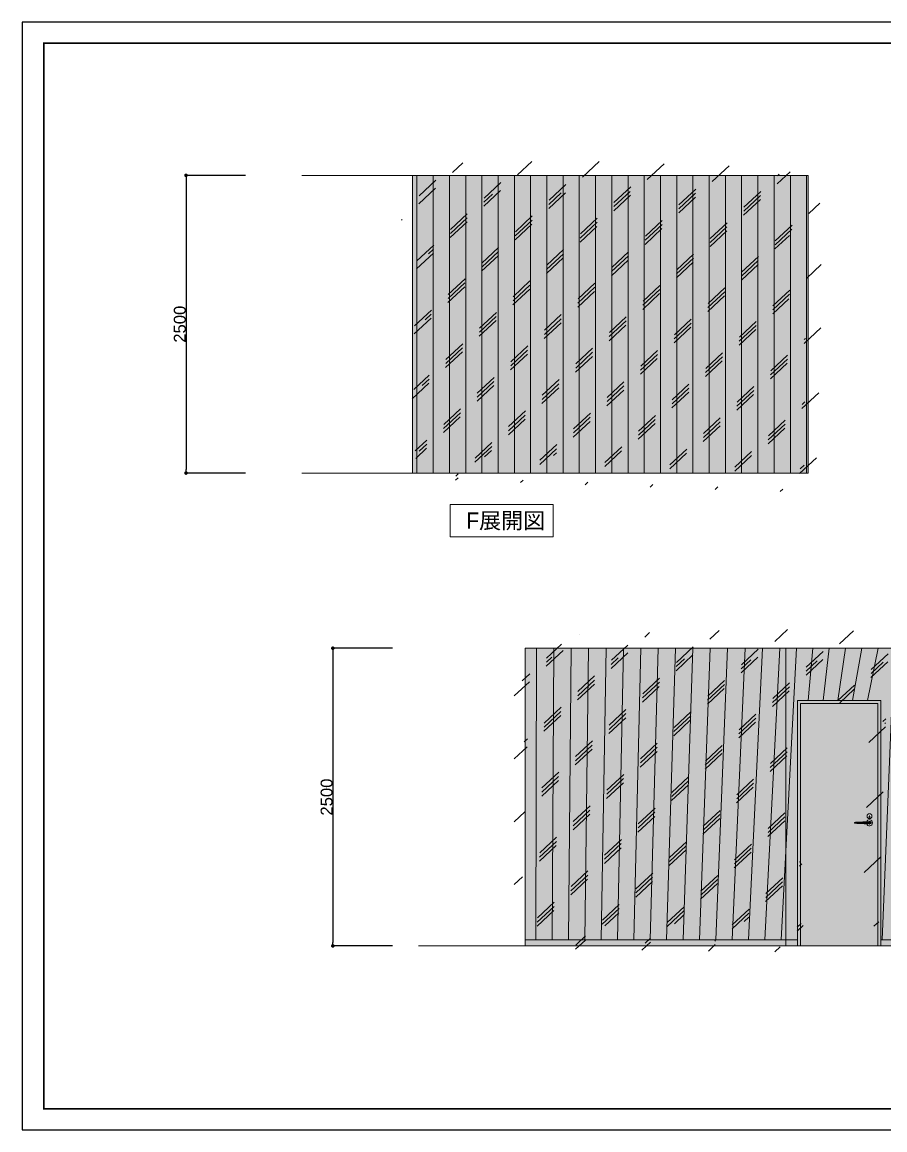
# Model space of a CAD drawing. Header units: millimetres. Extents: x 0 to 1313252738, y -131 to 560100888.
# Drawn here: x 1312721000 to 1312728249, y 559991826 to 560001127 of the extents above; entities that cross this region are included whole.
import ezdxf

# ---------------------------------------------------------------- set-up
doc = ezdxf.new("R2010")
doc.units = ezdxf.units.MM
doc.layers.get('0').update_dxf_attribs({"lineweight": 0})
doc.layers.add('003間仕切り', color=7, linetype='Continuous', lineweight=13)
doc.layers.add('01用紙枠', color=5, linetype='Continuous')
doc.styles.add('onnjuku', font='arial.ttf')
doc.dimstyles.new('onnjuku', dxfattribs={"dimtxt": 100, "dimasz": 30, "dimexe": 1.25, "dimexo": 0.625, "dimtad": 1, "dimdec": 0, "dimtxsty": 'onnjuku', "dimblk": 'DOT', "dimcen": 2.5, "dimadec": 0, "dimazin": 0, "dimtfac": 1, "dimtdec": 0, "dimtmove": 0, "dimatfit": 3, "dimfxl": 500, "dimfxlon": 1, "dimarcsym": 0})

# ---------------------------------------------------------------- blocks, each defined once
blk = doc.blocks.new('_Dot')
at = {"color": 0, "linetype": 'ByBlock', "lineweight": -2}
blk.add_line((-0.5, 0), (-1, 0), dxfattribs=at)
at = {"color": 0, "linetype": 'ByBlock', "const_width": 0.5}
blk.add_lwpolyline([(-0.25, 0, 1), (0.25, 0, 1)], format="xyb", close=True, dxfattribs=at)
blk = doc.blocks.new('*D51')
at = {"color": 0, "lineweight": -2, "transparency": 16777216}
for p, q in [((1312724110.849438, 559995869.9256934), (1312723609.599438, 559995869.9256934)), ((1312723610.849438, 559995839.9256934), (1312723610.849438, 559993399.9256934)), ((1312724110.849438, 559993369.9256934), (1312723609.599438, 559993369.9256934))]:
    blk.add_line(p, q, dxfattribs=at)
at = {"layer": 'Defpoints', "color": 0, "transparency": 16777216}
for p in [(1312725226.319796, 559995869.9256934), (1312723610.849438, 559993369.9256934), (1312725226.319796, 559993369.9256934)]:
    blk.add_point(p, dxfattribs=at)
at = {"color": 0, "lineweight": -2, "transparency": 16777216, "xscale": 30, "yscale": 30, "zscale": 30}
for p, rotation in [((1312723610.849438, 559995869.9256934), 90), ((1312723610.849438, 559993369.9256934), 270)]:
    blk.add_blockref('_Dot', p, dxfattribs=dict(at, rotation=rotation))
at = {"color": 0, "transparency": 16777216, "insert": (1312723559.16714, 559994619.9256928), "char_height": 100, "attachment_point": 5, "rotation": 90, "style": 'onnjuku'}
blk.add_mtext('2500', dxfattribs=at)
blk = doc.blocks.new('*D235')
at = {"color": 0, "lineweight": -2, "transparency": 16777216}
for p, q in [((1312722877.204804, 559999840.6443237), (1312722375.954804, 559999840.6443237)), ((1312722377.204804, 559999810.6443237), (1312722377.204804, 559997370.6443238)), ((1312722877.204804, 559997340.6443238), (1312722375.954804, 559997340.6443238))]:
    blk.add_line(p, q, dxfattribs=at)
at = {"layer": 'Defpoints', "color": 0, "transparency": 16777216}
for p in [(1312723603.828323, 559999840.6443237), (1312722377.204804, 559997340.6443238), (1312723603.828323, 559997340.6443238)]:
    blk.add_point(p, dxfattribs=at)
at = {"color": 0, "lineweight": -2, "transparency": 16777216, "xscale": 30, "yscale": 30, "zscale": 30}
for p, rotation in [((1312722377.204804, 559999840.6443237), 90), ((1312722377.204804, 559997340.6443238), 270)]:
    blk.add_blockref('_Dot', p, dxfattribs=dict(at, rotation=rotation))
at = {"color": 0, "transparency": 16777216, "insert": (1312722325.522505, 559998590.6443231), "char_height": 100, "attachment_point": 5, "rotation": 90, "style": 'onnjuku'}
blk.add_mtext('2500', dxfattribs=at)

msp = doc.modelspace()

# ---------------------------------------------------------------- hatches: boundary and pattern name
at = {"true_color": 0x875d3b, "transparency": 33554636}
h = msp.add_hatch(color=37, dxfattribs=at)
h.dxf.hatch_style = 1
h.paths.add_polyline_path([(1312724279.199419, 559999840.6443233), (1312727604.199419, 559999840.6443233), (1312727604.199419, 559997340.6443236), (1312724279.199419, 559997340.6443233)])
at = {"true_color": 0x6a4a2f, "transparency": 33554687}
h = msp.add_hatch(dxfattribs=at)
h.set_pattern_fill('CORK', color=27, scale=43, angle=87.99999999999999)
h.set_pattern_definition([(87.99999999999999, (-7525.150299787522, -313.202465057373), (-136.441832658782, 4.76465378730896), []), (223, (-7454.547056564476, -247.3638756216351), (263.3544714961987, -282.4130948776107), [193.07559, -193.07559]), (223, (-7453.355893117649, -213.253417456941), (263.3544714961987, -282.4130948776107), [193.07559, -193.07559]), (223, (-7452.164729670822, -179.1429592922468), (263.3544714961987, -282.4130948776107), [193.07559, -193.07559])])
h.paths.add_polyline_path([(1312724279.199419, 559999840.6443233), (1312727604.199419, 559999840.6443233), (1312727604.199419, 559997340.6443236), (1312724279.199419, 559997340.6443233)])
at = {"true_color": 0x875d3b, "transparency": 33554636}
h = msp.add_hatch(color=37, dxfattribs=at)
h.dxf.hatch_style = 1
h.paths.add_polyline_path([(1312728416.944795, 559995869.9256929), (1312729871.319796, 559995869.9256929), (1312729871.319796, 559995439.9256932), (1312728416.944795, 559995439.9256932)])
h.paths.add_polyline_path([(1312728316.319796, 559995869.9256929), (1312728416.944795, 559995869.9256929), (1312728416.944795, 559993369.9256929), (1312728316.319796, 559993369.9256929)])
h.paths.add_polyline_path([(1312727416.319796, 559995869.9256929), (1312728316.319796, 559995869.9256929), (1312728316.319796, 559993369.9256929), (1312728215.710452, 559993369.9256929), (1312728215.710452, 559995429.9256929), (1312727516.323428, 559995429.9256929), (1312727516.323428, 559993369.9256929), (1312727416.319796, 559993369.9256929)])
h.paths.add_polyline_path([(1312725226.319796, 559995869.9256929), (1312727416.319796, 559995869.9256929), (1312727416.319796, 559993369.9256929), (1312725226.319796, 559993369.9256929)])
at = {"true_color": 0x6a4a2f, "transparency": 33554687}
h = msp.add_hatch(dxfattribs=at)
h.set_pattern_fill('CORK', color=27, scale=43, angle=87.99999999999999)
h.set_pattern_definition([(87.99999999999999, (-13596.86607003212, -67877.89714384079), (-136.441832658782, 4.76465378730896), []), (223, (-13526.26282680907, -67812.05855440506), (263.3544714961987, -282.4130948776107), [193.07559, -193.07559]), (223, (-13525.07166336224, -67777.94809624036), (263.3544714961987, -282.4130948776107), [193.07559, -193.07559]), (223, (-13523.88049991542, -67743.83763807567), (263.3544714961987, -282.4130948776107), [193.07559, -193.07559])])
h.paths.add_polyline_path([(1312727416.319796, 559995869.9256929), (1312725226.319796, 559995869.9256929), (1312725226.319796, 559993419.9256929), (1312727416.319796, 559993419.9256929)])
h.paths.add_polyline_path([(1312728316.319796, 559995869.9256929), (1312727416.319796, 559995869.9256929), (1312727416.319796, 559993419.9256929), (1312727516.323428, 559993419.9256929), (1312727516.323428, 559995429.9256929), (1312728215.710452, 559995429.9256929), (1312728215.710452, 559993419.9256929), (1312728316.319796, 559993419.9256929)])
h.paths.add_polyline_path([(1312729871.319796, 559995869.9256929), (1312728316.319796, 559995869.9256929), (1312728316.319796, 559993419.9256929), (1312728416.944796, 559993419.9256929), (1312728416.944796, 559993369.9256929), (1312728416.944795, 559995438.6756929), (1312729871.319796, 559995441.1756932), (1312729871.319796, 559993372.4256932), (1312729871.319796, 559993369.9256929), (1312729871.319796, 559995419.9256932), (1312729871.319796, 559995439.9256932)])
h.paths.add_polyline_path([(1312732626.319796, 559995869.9256929), (1312729971.319796, 559995869.9256929), (1312729971.319796, 559995569.9256929), (1312732626.319796, 559995569.9256929)])
h.paths.add_polyline_path([(1312729971.319796, 559995869.9256929), (1312729871.319796, 559995869.9256929), (1312729871.319796, 559993419.9256932), (1312729971.319796, 559993419.9256932)])
at = {"true_color": 0x4f3717, "transparency": 33554582}
h = msp.add_hatch(color=39, dxfattribs=at)
h.dxf.hatch_style = 1
h.paths.add_polyline_path([(1312727516.323428, 559995429.9256929), (1312728215.710452, 559995429.9256929), (1312728215.710452, 559993369.9256929), (1312728190.710452, 559993369.9256929), (1312728190.710452, 559995404.9256929), (1312727541.323428, 559995404.9256929), (1312727541.323428, 559993369.9256929), (1312727516.323428, 559993369.9256929)])
at = {"true_color": 0x875d3b, "transparency": 33554636}
h = msp.add_hatch(color=37, dxfattribs=at)
h.dxf.hatch_style = 1
h.paths.add_polyline_path([(1312727541.323428, 559995404.9256929), (1312728190.710452, 559995404.9256929), (1312728190.710452, 559993369.9256929), (1312727541.323428, 559993369.9256929)])
h.paths.add_polyline_path([(1312728100.27574, 559994459.5026016, 1), (1312728140.27574, 559994459.5026016, 1)], flags=16)
h.paths.add_polyline_path([(1312728119.27574, 559994457.3567042), (1312728119.27574, 559994450.6484993, -0.3316792783876068), (1312728116.775739, 559994454.0026016, -0.3316792783876068)], flags=0)
h.paths.add_polyline_path([(1312728117.775761, 559994461.4026157, 0.6035845926746408), (1312728120.275751, 559994457.7526019, 0.4142143927966914), (1312728116.52574, 559994454.0026019, 1), (1312728124.02574, 559994454.0026019, 0.5245285834418827), (1312728120.275753, 559994458.9026157, 0.4142143927967002), (1312728122.775761, 559994461.4026157, 1)], flags=0)
edge = h.paths.add_edge_path(flags=16)
edge.add_spline(control_points=[(1312727997.09085, 559994407.5397394), (1312727997.081444, 559994407.538837), (1312727997.058112, 559994407.5365978), (1312727996.987817, 559994407.5280623), (1312727996.862382, 559994407.5069696), (1312727996.689326, 559994407.4638156), (1312727996.479957, 559994407.388081), (1312727996.248925, 559994407.272359), (1312727996.014901, 559994407.1063539), (1312727995.850703, 559994406.9669188), (1312727995.780511, 559994406.8735262), (1312727995.773307, 559994406.8639405)], knot_values=[0, 0, 0, 0, 0.0366608344931706, 0.0909421271622541, 0.1725750643965905, 0.2889107491853134, 0.4317694376781979, 0.595746282723437, 0.7780873161327286, 0.9772231411986574, 1, 1, 1, 1], degree=3, periodic=0)
edge.add_line((1312727995.275769, 559994406.4796503), (1312727995.275769, 559994401.4623072))
edge.add_spline(control_points=[(1312727995.863338, 559994401.0500699), (1312727995.875742, 559994401.0356891), (1312727995.987913, 559994400.9056499), (1312727996.230906, 559994400.7428272), (1312727996.550396, 559994400.5870771), (1312727996.800483, 559994400.5129952), (1312727996.972281, 559994400.4816628), (1312727997.056686, 559994400.4714171), (1312727997.077528, 559994400.4694974), (1312727997.083698, 559994400.4689293)], knot_values=[0, 0, 0, 0, 0.0396979217515084, 0.3589742279898601, 0.5991347982222562, 0.7833594766537747, 0.9036591142798254, 0.9714798390404108, 1, 1, 1, 1], degree=3, periodic=0)
edge.add_spline(control_points=[(1312727997.083698, 559994400.4689293), (1312727997.433576, 559994400.4485613), (1312727997.591408, 559994400.4408686), (1312727997.734727, 559994400.4321266), (1312727997.986959, 559994400.4173106), (1312727998.16523, 559994400.4064243), (1312727998.415834, 559994400.3908125), (1312727998.680619, 559994400.3737847), (1312727999.039892, 559994400.3501881), (1312727999.906655, 559994400.2933481), (1312728001.016552, 559994400.2226967), (1312728002.484243, 559994400.1336554), (1312728003.818192, 559994400.0557643), (1312728005.304625, 559994399.9722583), (1312728006.925436, 559994399.8846598), (1312728008.564297, 559994399.7992258), (1312728010.075653, 559994399.7227286), (1312728011.311473, 559994399.6615595), (1312728012.347589, 559994399.611073), (1312728013.328841, 559994399.5638428), (1312728014.445088, 559994399.5107945), (1312728015.689032, 559994399.4524728), (1312728016.936274, 559994399.3947426), (1312728018.057211, 559994399.3433967), (1312728019.0571, 559994399.2979529), (1312728020.029638, 559994399.2540358), (1312728021.099241, 559994399.2060306), (1312728022.321988, 559994399.1514863), (1312728023.727129, 559994399.0892005), (1312728025.317327, 559994399.0191555), (1312728027.055935, 559994398.9430327), (1312728029.561957, 559994398.8338853), (1312728032.686136, 559994398.6986786), (1312728036.307071, 559994398.5425186), (1312728039.68478, 559994398.3966535), (1312728042.941839, 559994398.2556971), (1312728046.877234, 559994398.0850664), (1312728051.6214, 559994397.8788388), (1312728057.201237, 559994397.635492), (1312728062.964189, 559994397.383294), (1312728068.581213, 559994397.1365952), (1312728074.002268, 559994396.8976688), (1312728079.108674, 559994396.6718564), (1312728083.83588, 559994396.4621072), (1312728088.12736, 559994396.2711073), (1312728091.395718, 559994396.1252422), (1312728093.942712, 559994396.0113399), (1312728095.468585, 559994395.9430045), (1312728096.358386, 559994395.9031299), (1312728096.628775, 559994395.8910087)], knot_values=[0.2787090509635501, 0.2787090509635501, 0.2787090509635501, 0.2787090509635501, 0.2823170019782537, 0.2886702025896577, 0.2954723345495865, 0.302581773644538, 0.3065771552882976, 0.3101872081830765, 0.3135672909942737, 0.3169707180380535, 0.3316119760618022, 0.3408877368159605, 0.3509697131256757, 0.3619534717127302, 0.3739399860799693, 0.3863522965750849, 0.3972123660425816, 0.4062489096876016, 0.4126151020588888, 0.4191285851693502, 0.4269507417716873, 0.4361197046621483, 0.445258653655404, 0.4530940773970264, 0.4595800326028823, 0.466164239434489, 0.4734217713265965, 0.4819210901946358, 0.4916792542550049, 0.5027133144526404, 0.5150386325000589, 0.5278587628731279, 0.5548372541665052, 0.580001741062422, 0.6032306062063143, 0.6253088329038773, 0.6480057366469842, 0.6854894721900361, 0.7246015538013884, 0.7649466875960598, 0.8063759153015672, 0.8424500226884504, 0.8786195669506074, 0.913334744566612, 0.9413173052519956, 0.9682318370654934, 0.9814874257044812, 0.9943743497679421, 1, 1, 1, 1], degree=3, periodic=0)
edge.add_arc((1312728120.275769, 559994404.0039434), 25.00000009042981, 198.9363387559476, 521.0637016787716)
edge.add_spline(control_points=[(1312728096.62877, 559994412.1168613), (1312728095.54579, 559994412.0683022), (1312728092.884507, 559994411.9491626), (1312728088.572881, 559994411.7565923), (1312728083.617313, 559994411.5360439), (1312728078.445413, 559994411.306648), (1312728073.151289, 559994411.0726521), (1312728067.301984, 559994410.8150061), (1312728061.03492, 559994410.5400131), (1312728054.420773, 559994410.2509849), (1312728048.071974, 559994409.9746283), (1312728042.831433, 559994409.7473596), (1312728038.533144, 559994409.5614524), (1312728034.983695, 559994409.4083091), (1312728031.18088, 559994409.2441853), (1312728027.613613, 559994409.0893644), (1312728024.496448, 559994408.9527586), (1312728022.030377, 559994408.8435537), (1312728019.895698, 559994408.7479564), (1312728017.871005, 559994408.656159), (1312728015.727424, 559994408.5574656), (1312728013.346411, 559994408.445393), (1312728011.155538, 559994408.3390492), (1312728009.248124, 559994408.2435143), (1312728007.629107, 559994408.1601332), (1312728005.972388, 559994408.0719575), (1312728004.276591, 559994407.9781114), (1312728002.604747, 559994407.8814472), (1312728001.189422, 559994407.7954876), (1312728000.116255, 559994407.7276793), (1312727999.331733, 559994407.6769426), (1312727998.636182, 559994407.6314502), (1312727998.292408, 559994407.6095017), (1312727998.036809, 559994407.5935813), (1312727997.824267, 559994407.5807053), (1312727997.623839, 559994407.5694864), (1312727997.534073, 559994407.5637529), (1312727997.413502, 559994407.558137), (1312727997.09085, 559994407.5397394)], knot_values=[0, 0, 0, 0, 0.0227886950864748, 0.0560132905497112, 0.0908950971508266, 0.1274306819734849, 0.165420164177103, 0.2030559417090828, 0.2514823428818398, 0.2983953986810849, 0.3433204599579821, 0.3859421644491018, 0.4091768997244799, 0.4340568245009968, 0.4607725358702633, 0.489178508687844, 0.5090633651188576, 0.5263722338320967, 0.5411481401996714, 0.5541282814902619, 0.5691818261893373, 0.5865611853836479, 0.6047178723486634, 0.6161622195225961, 0.6278766189463081, 0.6401145487936541, 0.6528141819885782, 0.665910305529775, 0.6780610315749618, 0.6857536884412285, 0.6924036515167536, 0.698417491840605, 0.7054190856173176, 0.7108139990989962, 0.7161831413760938, 0.7214412895385774, 0.7267346285394848, 0.7282118825091429, 0.7282118825091429, 0.7282118825091429, 0.7282118825091429], degree=3, periodic=0)
edge = h.paths.add_edge_path(flags=16)
edge.add_spline(control_points=[(1312728133.775703, 559994406.8234512), (1312728133.775734, 559994406.8195821), (1312728133.775754, 559994406.8157111), (1312728133.775763, 559994406.8118385)], knot_values=[0.9870923865814654, 0.9870923865814654, 0.9870923865814654, 0.9870923865814654, 0.9961924235580546, 0.9961924235580546, 0.9961924235580546, 0.9961924235580546], degree=3, periodic=0)
edge.add_spline(control_points=[(1312728133.775769, 559994406.8730906), (1312728133.777632, 559994406.869121), (1312728133.779587, 559994406.8649561), (1312728133.775389, 559994406.8563378), (1312728133.775183, 559994406.8559246)], knot_values=[0.606881078188021, 0.606881078188021, 0.606881078188021, 0.606881078188021, 0.9815917706273896, 0.9999999999999998, 0.9999999999999998, 0.9999999999999998, 0.9999999999999998], degree=3, periodic=0)
edge.add_line((1312728133.775769, 559994406.858159), (1312728133.775769, 559994406.8233613))
edge.add_spline(control_points=[(1312728133.775763, 559994406.8118386), (1312728133.775765, 559994406.8118397), (1312728133.783426, 559994406.816096), (1312728133.77889, 559994406.8198423), (1312728133.775724, 559994406.8234261), (1312728133.775702, 559994406.8234512)], knot_values=[0.1677729252827684, 0.1677729252827684, 0.1677729252827684, 0.1677729252827684, 0.1677958727468191, 0.2592945470190888, 0.2599375736149136, 0.2599375736149136, 0.2599375736149136, 0.2599375736149136], degree=3, periodic=0)
h.paths.add_polyline_path([(1312728115.525769, 559994454.0026253, 1), (1312728125.025769, 559994454.0026253, 1)], flags=0)
edge = h.paths.add_edge_path(flags=0)
edge.add_spline(control_points=[(1312728117.183894, 559994393.9712964), (1312728117.181209, 559994393.9720327), (1312728117.124348, 559994393.9876225), (1312728117.33782, 559994393.9527917), (1312728117.836348, 559994393.8834971), (1312728118.642612, 559994393.8022088), (1312728119.619818, 559994393.7560374), (1312728120.677882, 559994393.7608879), (1312728121.691258, 559994393.8128618), (1312728122.541147, 559994393.8852499), (1312728123.137092, 559994393.9420325), (1312728123.418645, 559994393.9511123), (1312728123.347918, 559994393.8959641), (1312728122.929503, 559994393.7881845), (1312728122.22066, 559994393.6691117), (1312728121.304135, 559994393.5771881), (1312728120.618608, 559994393.5747683), (1312728120.275769, 559994393.5735582)], knot_values=[0, 0, 0, 0, 0.0035477413769559, 0.0751312596481556, 0.146867819244235, 0.2179130773557468, 0.2886873550605367, 0.359981299035395, 0.4317240386270504, 0.5030398712921657, 0.5735936678978727, 0.644304355268151, 0.7161376993519242, 0.7883910456414966, 0.8595047763126807, 0.9297369107220655, 1, 1, 1, 1], degree=3, periodic=0)
edge.add_arc((1312728120.65858, 559994409.2939899), 15.79004613069576, 255.5616225518997, 284.3321933629764)

# ---------------------------------------------------------------- linework, layer by layer
for p, q in [((1312727604.199419, 559999840.6443233), (1312723351.683934, 559999840.6443233)), ((1312724279.199419, 559997340.6443233), (1312724279.199419, 559999840.6443233)), ((1312727604.199419, 559997340.6443233), (1312727604.199419, 559999840.6443233)), ((1312727604.199419, 559997340.6443236), (1312723351.683934, 559997340.6443236)), ((1312725226.319796, 559995869.9256929), (1312725226.319796, 559993369.9256932)), ((1312732626.319796, 559995869.9256929), (1312725226.319796, 559995869.9256929)), ((1312727416.319796, 559995869.9256929), (1312727416.319796, 559993369.9256929)), ((1312728215.710452, 559995429.9256929), (1312727516.323428, 559995429.9256929)), ((1312727516.323428, 559995429.9256929), (1312727516.323428, 559993369.9256929)), ((1312727541.323428, 559995404.9256929), (1312727541.323428, 559993369.9256932)), ((1312728190.710452, 559995404.9256929), (1312727541.323428, 559995404.9256929)), ((1312728190.710452, 559995404.9256929), (1312728190.710452, 559993369.9256932)), ((1312728190.710452, 559993369.9256929), (1312728190.710452, 559995404.9256929)), ((1312728215.710452, 559995429.9256929), (1312728215.710452, 559993369.9256929)), ((1312728119.27574, 559994450.6484988), (1312728119.27574, 559994457.3567057)), ((1312728121.27574, 559994450.6484988), (1312728121.27574, 559994457.3567057)), ((1312727995.275769, 559994405.5479903), (1312727995.275769, 559994402.4598972)), ((1312728133.775769, 559994406.745728), (1312728133.775769, 559994401.1960456)), ((1312727516.323428, 559993419.9256929), (1312725226.319796, 559993419.9256929)), ((1312728416.944796, 559993419.9256929), (1312728215.710452, 559993419.9256929)), ((1312732626.319796, 559993369.9256929), (1312724329.777037, 559993369.9256929))]:
    msp.add_line(p, q)
for centre, radius in [((1312728120.27574, 559994459.5026016), 19.99999999999962), ((1312728120.275769, 559994454.0026253), 4.75), ((1312728120.27574, 559994454.0026019), 3.75), ((1312728120.27574, 559994454.0026016), 3.500000499999999), ((1312728120.275761, 559994461.4026157), 2.5)]:
    msp.add_circle(centre, radius)
for centre, radius, start, end in [((1312727997.275753, 559994405.5479896), 1.999984051612658, 138.7750111236663, 179.9999795094324), ((1312727997.275754, 559994402.4598984), 1.999985545755409, 180.0000341509458, 224.9345662909806), ((1312728120.275769, 559994404.0039438), 25, 198.9363344746948, 161.0637041724773), ((1312728120.65858, 559994409.2939899), 15.79004614430344, 252.1200844648558, 323.7233869590706), ((1312728120.65858, 559994398.7138975), 15.79004614430343, 36.27661304092935, 107.8509821254797), ((1312728133.765301, 559994333.1222584), 68.10555281946961, 89.98953615013338, 96.73693805907165)]:
    msp.add_arc(centre, radius, start, end)
for points, knots in [([(1312727995.275769, 559994405.5479903), (1312727995.275769, 559994405.5488349), (1312727995.314626, 559994405.5508211), (1312727995.469494, 559994405.555953), (1312727995.584758, 559994405.5590553), (1312727995.809417, 559994405.5637698), (1312727995.893098, 559994405.565359), (1312727996.078324, 559994405.5685023), (1312727996.180513, 559994405.5700643), (1312727996.509545, 559994405.5745503), (1312727996.757918, 559994405.5772616), (1312727997.311363, 559994405.5820991), (1312727997.620096, 559994405.5842414), (1312727998.272083, 559994405.588155), (1312727998.616568, 559994405.5899459), (1312727999.161287, 559994405.5929534), (1312727999.34854, 559994405.5940185), (1312727999.72528, 559994405.5963439), (1312727999.915283, 559994405.5976068), (1312728000.490084, 559994405.6018809), (1312728000.879624, 559994405.6053715), (1312728001.275769, 559994405.6100581)], [0, 0, 0, 0, 0.1249999999999964, 0.1249999999999964, 0.2499999999999928, 0.2499999999999928, 0.3124999999999928, 0.3124999999999928, 0.374999999999993, 0.374999999999993, 0.4999999999999931, 0.4999999999999931, 0.6249999999999933, 0.6249999999999933, 0.7499999999999934, 0.7499999999999934, 0.8124999999999949, 0.8124999999999949, 0.8749999999999966, 0.8749999999999966, 1, 1, 1, 1]), ([(1312728001.275769, 559994402.3978292), (1312728000.879624, 559994402.4025161), (1312728000.487787, 559994402.4060307), (1312727999.712678, 559994402.41178), (1312727999.335463, 559994402.4139737), (1312727998.794434, 559994402.4169589), (1312727998.617707, 559994402.4179045), (1312727998.271599, 559994402.4197998), (1312727998.101309, 559994402.4207553), (1312727997.609904, 559994402.423712), (1312727997.308138, 559994402.4258128), (1312727996.755089, 559994402.4306544), (1312727996.501921, 559994402.4334298), (1312727996.066991, 559994402.4393827), (1312727995.882899, 559994402.4425697), (1312727995.657276, 559994402.4473134), (1312727995.590314, 559994402.4488928), (1312727995.476234, 559994402.4518733), (1312727995.428792, 559994402.4532794), (1312727995.314622, 559994402.4570745), (1312727995.275769, 559994402.4590527), (1312727995.275769, 559994402.4598972)], [0, 0, 0, 0, 0.1249999999999991, 0.1249999999999991, 0.2499999999999981, 0.2499999999999981, 0.3124999999999977, 0.3124999999999977, 0.3749999999999972, 0.3749999999999972, 0.4999999999999963, 0.4999999999999963, 0.6249999999999954, 0.6249999999999954, 0.7499999999999944, 0.7499999999999944, 0.8124999999999957, 0.8124999999999957, 0.8749999999999971, 0.8749999999999971, 1, 1, 1, 1]), ([(1312727995.773307, 559994406.8639405), (1312727995.780511, 559994406.8735262), (1312727995.850703, 559994406.9669188), (1312727996.014901, 559994407.1063539), (1312727996.248925, 559994407.272359), (1312727996.479957, 559994407.388081), (1312727996.689326, 559994407.4638156), (1312727996.862382, 559994407.5069696), (1312727996.987817, 559994407.5280623), (1312727997.058112, 559994407.5365978), (1312727997.081444, 559994407.538837), (1312727997.09085, 559994407.5397394)], [0, 0, 0, 0, 0.0227768588013425, 0.2219126838672715, 0.404253717276563, 0.5682305623218022, 0.7110892508146865, 0.8274249356034094, 0.909057872837746, 0.9633391655068294, 1, 1, 1, 1]), ([(1312727997.083698, 559994400.4689293), (1312727997.077528, 559994400.4694974), (1312727997.056686, 559994400.4714171), (1312727996.972281, 559994400.4816628), (1312727996.800483, 559994400.5129952), (1312727996.550396, 559994400.5870771), (1312727996.230906, 559994400.7428272), (1312727995.987913, 559994400.9056499), (1312727995.875742, 559994401.0356891), (1312727995.863338, 559994401.0500699)], [0, 0, 0, 0, 0.0285201609595892, 0.0963408857201746, 0.2166405233462253, 0.4008652017777439, 0.6410257720101399, 0.9603020782484915, 1, 1, 1, 1]), ([(1312728115.810676, 559994394.2665689), (1312728115.750635, 559994394.2759705), (1312728115.556336, 559994394.3056413), (1312728115.125712, 559994394.3681617), (1312728114.470685, 559994394.4557906), (1312728113.697317, 559994394.5526873), (1312728112.885607, 559994394.6492134), (1312728112.049414, 559994394.7450017), (1312728111.171135, 559994394.8428818), (1312728110.215765, 559994394.9472989), (1312728109.2419, 559994395.0518894), (1312728108.227716, 559994395.1588789), (1312728107.210247, 559994395.2644919), (1312728106.292577, 559994395.3576727), (1312728105.662136, 559994395.4238992), (1312728105.329339, 559994395.4627451), (1312728105.14281, 559994395.4765337), (1312728104.878154, 559994395.4945018), (1312728104.490976, 559994395.5184032), (1312728103.900866, 559994395.5519972), (1312728103.065925, 559994395.5957849), (1312728102.101056, 559994395.6431695), (1312728100.858938, 559994395.7013402), (1312728099.354916, 559994395.7686406), (1312728097.604904, 559994395.8472601), (1312728095.799588, 559994395.9281807), (1312728093.942712, 559994396.0113399), (1312728091.395718, 559994396.1252422), (1312728088.12736, 559994396.2711073), (1312728083.83588, 559994396.4621072), (1312728079.108674, 559994396.6718564), (1312728074.002268, 559994396.8976688), (1312728068.581213, 559994397.1365952), (1312728062.964189, 559994397.383294), (1312728057.201237, 559994397.635492), (1312728051.6214, 559994397.8788388), (1312728046.877234, 559994398.0850664), (1312728042.941839, 559994398.2556971), (1312728039.68478, 559994398.3966535), (1312728036.307071, 559994398.5425186), (1312728032.686136, 559994398.6986786), (1312728029.561957, 559994398.8338853), (1312728027.055935, 559994398.9430327), (1312728025.317327, 559994399.0191555), (1312728023.727129, 559994399.0892005), (1312728022.321988, 559994399.1514863), (1312728021.099241, 559994399.2060306), (1312728020.029638, 559994399.2540358), (1312728019.0571, 559994399.2979529), (1312728018.057211, 559994399.3433967), (1312728016.936274, 559994399.3947426), (1312728015.689032, 559994399.4524728), (1312728014.445088, 559994399.5107945), (1312728013.328841, 559994399.5638428), (1312728012.347589, 559994399.611073), (1312728011.311473, 559994399.6615595), (1312728010.075653, 559994399.7227286), (1312728008.564297, 559994399.7992258), (1312728006.925436, 559994399.8846598), (1312728005.304625, 559994399.9722583), (1312728003.818192, 559994400.0557643), (1312728002.484243, 559994400.1336554), (1312728001.016552, 559994400.2226967), (1312727999.906655, 559994400.2933481), (1312727999.039892, 559994400.3501881), (1312727998.680619, 559994400.3737847), (1312727998.415834, 559994400.3908125), (1312727998.16523, 559994400.4064243), (1312727997.986959, 559994400.4173106), (1312727997.734727, 559994400.4321266), (1312727997.591408, 559994400.4408686), (1312727997.433576, 559994400.4485613), (1312727997.083698, 559994400.4689293)], [0.0282406464925975, 0.0282406464925975, 0.0282406464925975, 0.0282406464925975, 0.0372451317457081, 0.0543063875010116, 0.0709594411628085, 0.0861406078067994, 0.1001044643636075, 0.1128626007140229, 0.1246092299988299, 0.1364740187414316, 0.1497747965331105, 0.1611606688386659, 0.1732810085558489, 0.1845722170431643, 0.1943561730556194, 0.2031352937457396, 0.2109020455635188, 0.2156885801300807, 0.2201554022455225, 0.2264204368596183, 0.233413260758314, 0.2406862414914978, 0.2478861865840998, 0.2596711329819916, 0.2718176819957731, 0.2843347011956079, 0.2972216252590689, 0.3104772138980566, 0.3373917457115546, 0.3653743063969382, 0.4000894840129428, 0.4362590282750997, 0.4723331356619829, 0.5137623633674905, 0.5541074971621618, 0.5932195787735141, 0.6307033143165661, 0.6534002180596729, 0.675478444757236, 0.6987073099011282, 0.723871796797045, 0.7508502880904223, 0.7636704184634913, 0.7759957365109099, 0.7870297967085454, 0.7967879607689144, 0.8052872796369536, 0.8125448115290613, 0.8191290183606678, 0.8256149735665237, 0.8334503973081462, 0.8425893463014018, 0.8517583091918629, 0.8595804657941998, 0.8660939489046613, 0.8724601412759485, 0.8814966849209686, 0.8923567543884653, 0.9047690648835808, 0.91675557925082, 0.9277393378378744, 0.9378213141475896, 0.9470970749017478, 0.9617383329254966, 0.9651417599692764, 0.9685218427804736, 0.9721318956752526, 0.976127277319012, 0.9832367164139636, 0.9900388483738924, 0.9963920489852964, 1, 1, 1, 1]), ([(1312727997.09085, 559994407.5397394), (1312727997.413502, 559994407.558137), (1312727997.534073, 559994407.5637529), (1312727997.623839, 559994407.5694864), (1312727997.824267, 559994407.5807053), (1312727998.036809, 559994407.5935813), (1312727998.292408, 559994407.6095017), (1312727998.636182, 559994407.6314502), (1312727999.331733, 559994407.6769426), (1312728000.116255, 559994407.7276793), (1312728001.189422, 559994407.7954876), (1312728002.604747, 559994407.8814472), (1312728004.276591, 559994407.9781114), (1312728005.972388, 559994408.0719575), (1312728007.629107, 559994408.1601332), (1312728009.248124, 559994408.2435143), (1312728011.155538, 559994408.3390492), (1312728013.346411, 559994408.445393), (1312728015.727424, 559994408.5574656), (1312728017.871005, 559994408.656159), (1312728019.895698, 559994408.7479564), (1312728022.030377, 559994408.8435537), (1312728024.496448, 559994408.9527586), (1312728027.613613, 559994409.0893644), (1312728031.18088, 559994409.2441853), (1312728034.983695, 559994409.4083091), (1312728038.533144, 559994409.5614524), (1312728042.831433, 559994409.7473596), (1312728048.071974, 559994409.9746283), (1312728054.420773, 559994410.2509849), (1312728061.03492, 559994410.5400131), (1312728067.301984, 559994410.8150061), (1312728073.151289, 559994411.0726521), (1312728078.445413, 559994411.306648), (1312728083.617313, 559994411.5360439), (1312728088.572881, 559994411.7565923), (1312728093.283085, 559994411.9669644), (1312728096.815247, 559994412.1251466), (1312728099.227853, 559994412.2335443), (1312728100.614076, 559994412.2955071), (1312728101.867274, 559994412.3534602), (1312728102.935923, 559994412.4055632), (1312728103.788636, 559994412.4498166), (1312728104.410293, 559994412.4847045), (1312728104.814784, 559994412.5093905), (1312728105.057256, 559994412.5253633), (1312728105.229103, 559994412.5378329), (1312728105.453643, 559994412.5577842), (1312728105.804894, 559994412.600425), (1312728106.445441, 559994412.6653157), (1312728107.256054, 559994412.7483231), (1312728108.117846, 559994412.8375778), (1312728108.932722, 559994412.9233009), (1312728109.880565, 559994413.0243701), (1312728110.918548, 559994413.137032), (1312728112.024236, 559994413.2598677), (1312728112.965776, 559994413.3680309), (1312728113.932525, 559994413.4837158), (1312728114.862698, 559994413.60318), (1312728115.45688, 559994413.686716), (1312728115.74861, 559994413.7326328), (1312728115.818263, 559994413.7437642)], [0, 0, 0, 0, 0.0014772539696582, 0.0067705929705656, 0.0120287411330491, 0.0173978834101468, 0.0227927968918253, 0.029794390668538, 0.0358082309923894, 0.0424581940679145, 0.0501508509341811, 0.06230157697936799, 0.0753977005205648, 0.0880973337154888, 0.1003352635628348, 0.1120496629865468, 0.1234940101604796, 0.1416506971254951, 0.1590300563198057, 0.174083601018881, 0.1870637423094715, 0.2018396486770462, 0.2191485173902854, 0.2390333738212989, 0.2674393466388797, 0.2941550580081462, 0.3190349827846631, 0.3422697180600411, 0.3848914225511608, 0.4298164838280581, 0.4767295396273032, 0.5251559408000601, 0.5627917183320399, 0.600781200535658, 0.6373167853583164, 0.6721985919594318, 0.7054231874226682, 0.7366144704682364, 0.7465237208000101, 0.7561832825265454, 0.7657428480766472, 0.7729808749135401, 0.7800458660010788, 0.7864882121109035, 0.7912689881268528, 0.7953888224454251, 0.8010715005196725, 0.8077448088599934, 0.8162407649366107, 0.8257539585924085, 0.8354108015799399, 0.8456710016486452, 0.8555783223666011, 0.8650974343298123, 0.8810464265413799, 0.8958145520536898, 0.9101365181628428, 0.9241502197485044, 0.9461691792715341, 0.9695187827263224, 0.9782692596965696, 0.9782692596965696, 0.9782692596965696, 0.9782692596965696]), ([(1312728001.275769, 559994405.6100581), (1312728006.462935, 559994405.7021112), (1312728011.65033, 559994405.7801303), (1312728022.025216, 559994405.9292626), (1312728027.212715, 559994405.9998438), (1312728037.587681, 559994406.1433338), (1312728042.775149, 559994406.2160947), (1312728053.149958, 559994406.3701935), (1312728058.337298, 559994406.4516066), (1312728073.899315, 559994406.69597), (1312728084.273935, 559994406.8634008), (1312728099.836667, 559994407.0544369), (1312728105.024393, 559994407.1080418), (1312728112.806078, 559994407.1757021), (1312728115.39999, 559994407.1962286), (1312728119.290878, 559994407.224621), (1312728121.236328, 559994407.2382177), (1312728123.506023, 559994407.2531579), (1312728124.640871, 559994407.2604116), (1312728125.208295, 559994407.2639862), (1312728125.451477, 559994407.2655071), (1312728125.613598, 559994407.2665186), (1312728125.695441, 559994407.261218), (1312728125.775769, 559994407.25033)], [0, 0, 0, 0, 0.1249999999999999, 0.1249999999999999, 0.2499999999999999, 0.2499999999999999, 0.3749999999999998, 0.3749999999999998, 0.4999999999999999, 0.4999999999999999, 0.75, 0.75, 0.8749999999999998, 0.8749999999999998, 0.9375, 0.9375, 0.96875, 0.984375, 0.9921875, 0.99609375, 0.998046875, 0.998046875, 1, 1, 1, 1]), ([(1312728125.775769, 559994400.7575576), (1312728125.695563, 559994400.7466859), (1312728125.614491, 559994400.7413633), (1312728125.452368, 559994400.7423749), (1312728125.209184, 559994400.7438956), (1312728124.641754, 559994400.7474703), (1312728123.506896, 559994400.7547238), (1312728121.237183, 559994400.7696638), (1312728116.69777, 559994400.8013893), (1312728112.806874, 559994400.832179), (1312728105.025133, 559994400.8998383), (1312728099.83737, 559994400.9534428), (1312728084.274527, 559994401.1444777), (1312728073.899833, 559994401.3119092), (1312728058.337705, 559994401.5562744), (1312728053.150328, 559994401.6376883), (1312728042.775445, 559994401.7917885), (1312728037.58794, 559994401.8645502), (1312728027.2129, 559994402.0080411), (1312728022.025364, 559994402.0786227), (1312728011.650404, 559994402.2277559), (1312728006.462972, 559994402.3057756), (1312728001.275769, 559994402.3978292)], [0, 0, 0, 0, 0.001953125, 0.001953125, 0.00390625, 0.0078125, 0.015625, 0.03125, 0.0625, 0.125, 0.125, 0.2500000000000001, 0.2500000000000001, 0.5000000000000001, 0.5000000000000001, 0.6250000000000001, 0.6250000000000001, 0.75, 0.75, 0.875, 0.875, 1, 1, 1, 1]), ([(1312728120.275769, 559994393.5735582), (1312728120.618608, 559994393.5747683), (1312728121.304135, 559994393.5771881), (1312728122.22066, 559994393.6691117), (1312728122.929503, 559994393.7881845), (1312728123.347918, 559994393.8959641), (1312728123.418645, 559994393.9511123), (1312728123.137092, 559994393.9420325), (1312728122.541147, 559994393.8852499), (1312728121.691258, 559994393.8128618), (1312728120.677882, 559994393.7608879), (1312728119.619818, 559994393.7560374), (1312728118.642612, 559994393.8022088), (1312728117.836348, 559994393.8834971), (1312728117.33782, 559994393.9527917), (1312728117.124348, 559994393.9876225), (1312728117.181209, 559994393.9720327), (1312728117.183894, 559994393.9712964)], [0, 0, 0, 0, 0.0702630892779344, 0.1404952236873193, 0.2116089543585034, 0.2838623006480758, 0.355695644731849, 0.4264063321021274, 0.4969601287078345, 0.5682759613729497, 0.640018700964605, 0.7113126449394633, 0.7820869226442532, 0.8531321807557649, 0.9248687403518444, 0.9964522586230441, 1, 1, 1, 1]), ([(1312728117.285377, 559994393.9431161), (1312728117.29682, 559994393.9396789), (1312728117.348255, 559994393.9242299), (1312728117.774023, 559994393.8320738), (1312728118.517063, 559994393.7056023), (1312728119.408762, 559994393.6034877), (1312728120.0183, 559994393.5824461), (1312728120.275769, 559994393.5735582)], [0, 0, 0, 0, 0.0699763204518892, 0.3145241447681258, 0.5634252676748172, 0.8155910652639285, 1, 1, 1, 1]), ([(1312728125.775769, 559994407.25033), (1312728125.775789, 559994407.2503278), (1312728126.104361, 559994407.2167066), (1312728126.871987, 559994407.1372712), (1312728128.071758, 559994407.0269295), (1312728129.315924, 559994406.934904), (1312728130.470568, 559994406.8658644), (1312728131.487429, 559994406.8167387), (1312728132.356904, 559994406.7833927), (1312728133.038829, 559994406.7652255), (1312728133.513774, 559994406.759894), (1312728133.754173, 559994406.7712867), (1312728133.762556, 559994406.7776628), (1312728133.76587, 559994406.7801836)], [0, 0, 0, 0, 4.7441948496e-06, 0.0783897166331037, 0.1829943137086262, 0.290640548373357, 0.3947349826237312, 0.5017824777756453, 0.6068969574144578, 0.71504482541343, 0.8204646699868842, 0.9290178924902897, 1, 1, 1, 1]), ([(1312728133.388008, 559994399.9512914), (1312728133.513967, 559994400.1228807), (1312728133.610084, 559994400.3098143), (1312728133.742632, 559994400.7143704), (1312728133.775769, 559994400.9219387), (1312728133.775769, 559994401.1960456)], [0, 0, 0, 0, 0.5, 0.5, 1, 1, 1, 1]), ([(1312728133.388039, 559994408.0566185), (1312728133.513967, 559994407.8188928), (1312728133.610084, 559994407.6319593), (1312728133.742632, 559994407.2274032), (1312728133.775769, 559994407.019835), (1312728133.775769, 559994406.8069769)], [0, 0, 0, 0, 0.5, 0.5, 1, 1, 1, 1]), ([(1312728133.76587, 559994406.7801836), (1312728133.783206, 559994406.7836944), (1312728133.831768, 559994406.7935292), (1312728133.736619, 559994406.8000133), (1312728133.788069, 559994406.8122605), (1312728133.760913, 559994406.8346933), (1312728133.781315, 559994406.861274), (1312728133.777632, 559994406.869121), (1312728133.775769, 559994406.8730906)], [0, 0, 0, 0, 0.0262081850589697, 0.0734146106995821, 0.1677958727468191, 0.2592945470190888, 0.6252893075606312, 1, 1, 1, 1])]:
    msp.add_open_spline(points, degree=3, knots=knots)
at = {"layer": '01用紙枠'}
msp.add_lwpolyline([(1312721000.204579, 560001127.1261177), (1312721000.204579, 559991825.7119551), (1312734153.719557, 559991825.7119551), (1312734153.719557, 560001127.1261177)], close=True, dxfattribs=at)
msp.add_lwpolyline([(1312721000.204579, 560001127.1261177), (1312721000.204579, 559991825.7119551), (1312734153.719557, 559991825.7119551), (1312734153.719557, 560001127.1261177)], close=True, dxfattribs=at)
at = {"layer": '01用紙枠', "const_width": 15.65894640197697}
msp.add_lwpolyline([(1312721182.956749, 559992001.9273868), (1312733970.967387, 559992001.9273868), (1312733970.967387, 560000950.9106857), (1312721182.956749, 560000950.9106857)], close=True, dxfattribs=at)
msp.add_lwpolyline([(1312721182.956749, 559992001.9273868), (1312733970.967387, 559992001.9273868), (1312733970.967387, 560000950.9106857), (1312721182.956749, 560000950.9106857)], close=True, dxfattribs=at)

# ---------------------------------------------------------------- texts
at = {"layer": '003間仕切り', "insert": (1312725394.72212, 559997009.688341), "char_height": 135.5541498739987, "attachment_point": 3, "style": 'onnjuku', "bg_fill": 16, "box_fill_scale": 1.5, "bg_fill_color": 256, "bg_fill_transparency": 0}
msp.add_mtext_dynamic_manual_height_columns('{\\fMS PGothic|b0|i0|c128|p50;F展開図}', width=728.9306381903825, gutter_width=677.7707493699937, heights=[0], dxfattribs=at)

# ---------------------------------------------------------------- dimensions: what is measured, and where the dimension line sits
for base, p1, p2, picture, middle in [((1312722377.204804, 559997340.6443238), (1312723603.828323, 559999840.6443233), (1312723603.828323, 559997340.6443236), '*D235', (1312722325.522505, 559998590.6443231)), ((1312723610.849438, 559993369.9256934), (1312725226.319796, 559995869.9256929), (1312725226.319796, 559993369.9256929), '*D51', (1312723559.16714, 559994619.9256928))]:
    dim = msp.add_linear_dim(base=base, p1=p1, p2=p2, angle=90, dimstyle='onnjuku')
    dim.commit()
    dim.dimension.update_dxf_attribs({"geometry": picture, "text_midpoint": middle})

doc.saveas('drawing.dxf')
